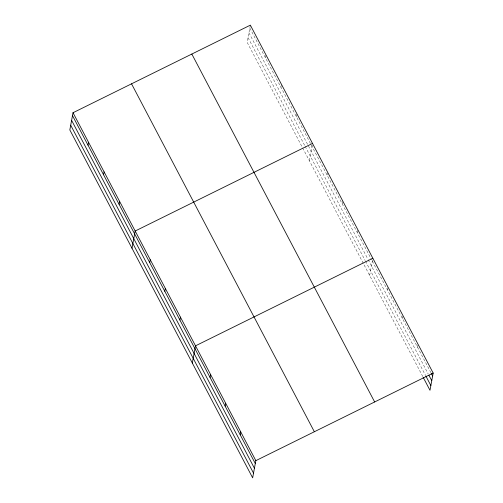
<?xml version="1.0" encoding="UTF-8"?>
<svg xmlns="http://www.w3.org/2000/svg" width="503" height="503" viewBox="0 0 503 503"><rect width="100%" height="100%" fill="white"/><g stroke="black" fill="none" stroke-linecap="round" stroke-linejoin="round"><path stroke-width="0.38" stroke-dasharray="2.52 1.89" d="M250.349 25.15L247.162 42.353L422.797 376.602M265.351 57.619L265.754 55.443M280.894 87.189L281.296 85.02M296.43 116.765L296.971 113.867M309.32 160.646L312.508 143.443M327.057 175.038L327.459 172.869M342.134 203.74L342.537 201.571M357.218 232.443L357.62 230.273M369.648 275.455L372.704 258.976M387.385 289.847L387.788 287.678M402.469 318.55L402.872 316.381M417.553 347.259L417.955 345.083M249.815 28.042L371.585 259.781M372.302 261.145L430.838 372.541M248.935 32.764L367.838 259.032M368.196 259.718L428.166 373.848M248.036 37.631L304.774 145.606M305.132 146.298L365.14 260.485M365.499 261.17L425.469 375.295"/><path stroke-width="0.75" d="M73.017 112.729L69.829 129.937L252.651 477.85L255.838 460.647L73.017 112.729L250.349 25.15L433.171 373.063L429.983 390.271L423.155 377.288M88.025 145.197L88.559 142.305M103.561 174.767L104.096 171.875M119.104 204.344L119.639 201.451M131.987 248.224L135.175 231.022L312.508 143.443M149.724 262.616L150.259 259.724M164.808 291.319L165.342 288.426M179.892 320.027L180.426 317.129M192.322 363.04L195.51 345.831L372.836 258.253M210.053 377.432L210.594 374.534M225.137 406.135L225.677 403.243M240.22 434.837L240.755 431.945M255.838 460.647L433.171 373.063M431.197 373.226L432.63 375.961M428.883 375.213L431.756 380.683M425.827 375.98L430.857 385.55M191.832 54.054L374.653 401.966M131.541 83.831L314.356 431.744M72.482 115.627L255.304 463.54M71.608 120.349L254.43 468.262M70.703 125.209L253.525 473.128"/></g></svg>
